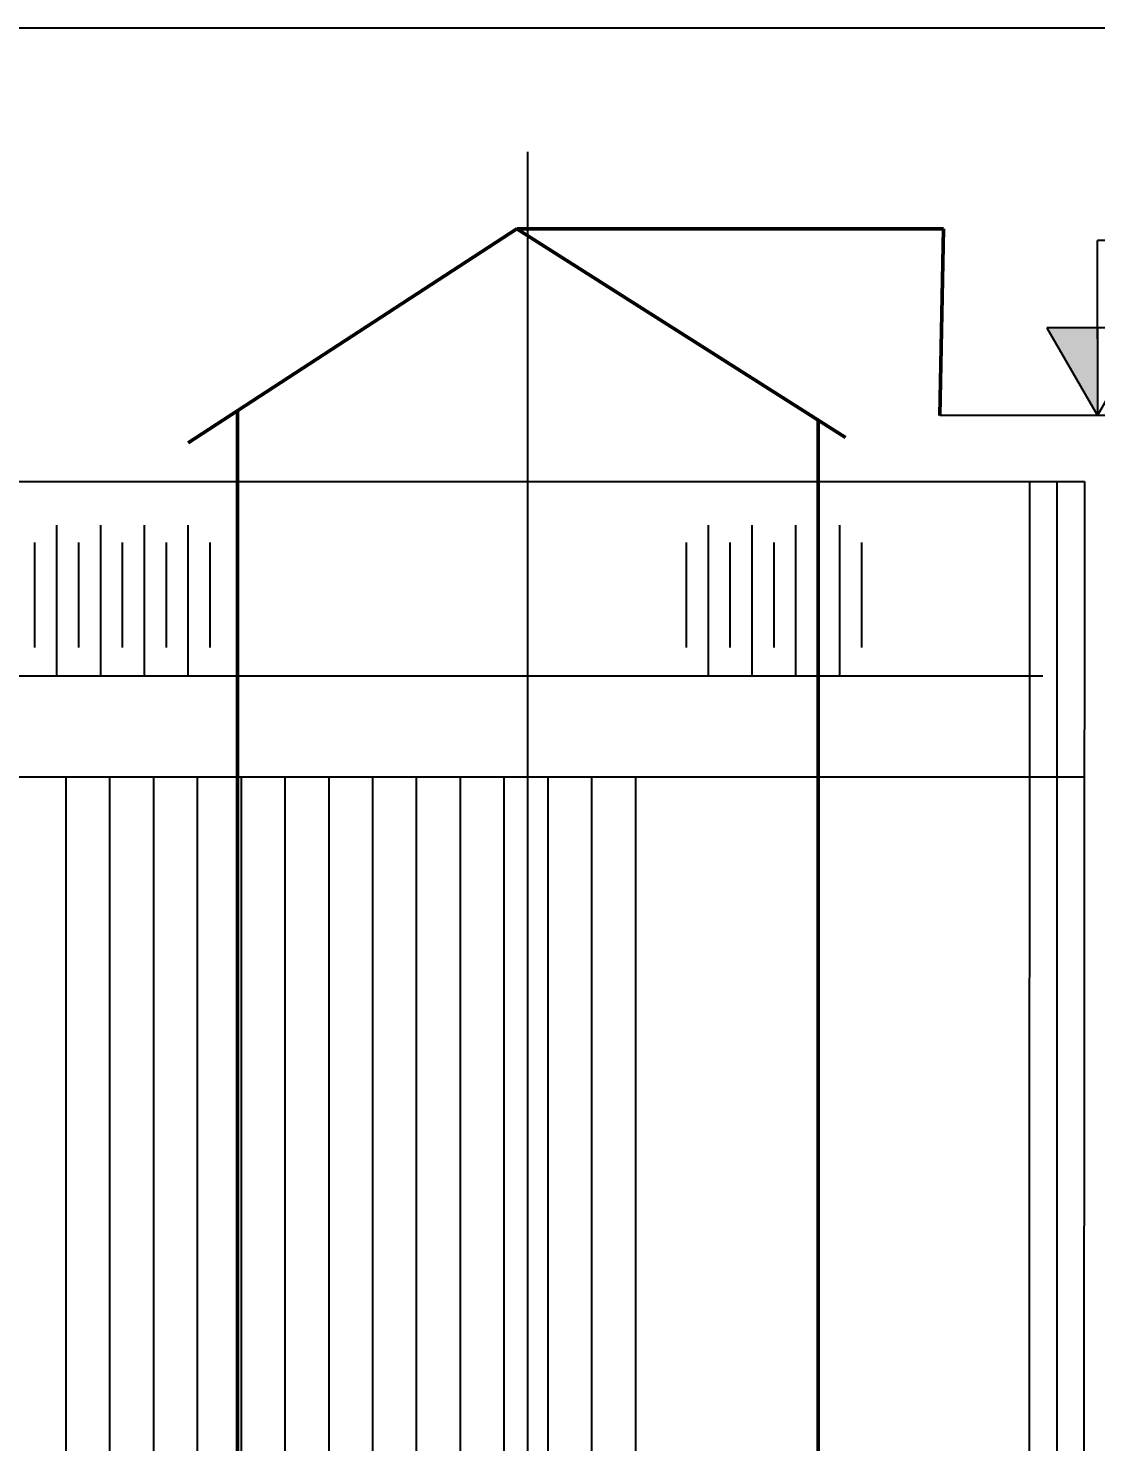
# Model space of a CAD drawing. Header units: millimetres. Extents: x -1263456 to 2767218, y -83310 to 50301.
# Drawn here: x 1104380 to 1109252, y -18966 to -12510 of the extents above; entities that cross this region are included whole.
import ezdxf

# ---------------------------------------------------------------- set-up
doc = ezdxf.new("R2010")
doc.units = ezdxf.units.MM
doc.linetypes.add('AM_ISO08W050', pattern=[18, 12, -1.5, 3, -1.5])
doc.linetypes.add('Amconstr', pattern=[9999, 9999, 0])
for name, color, linetype, lineweight in [('AM_0', 7, 'Continuous', 50), ('AM_4', 3, 'Continuous', 25), ('AM_5', 3, 'Continuous', 25), ('AM_6', 2, 'Continuous', 35), ('AM_7', 4, 'AM_ISO08W050', 25), ('AM_8', 1, 'Continuous', 25), ('AM_CL', 1, 'Amconstr', 25)]:
    doc.layers.add(name, color=color, linetype=linetype, lineweight=lineweight)
doc.layers.add('AM_VIEWS', color=1, linetype='Continuous', lineweight=25, plot=False)
doc.styles.get("Standard").update_dxf_attribs({"font": 'ISOCP.SHX', "width": 0.7})

# ---------------------------------------------------------------- blocks, each defined once
blk = doc.blocks.new('grid a')
at = {"layer": 'AM_4'}
blk.add_hatch(color=256, dxfattribs=at).paths.add_polyline_path([(7.192, 0), (7.192, 4), (4.883, 4)])
for p, q in [((46.98, 8), (7.192, 8)), ((7.192, 3.5), (7.192, 8)), ((9.501, 4), (4.883, 4)), ((4.883, 4), (7.192, 0)), ((7.192, 4), (7.192, 0)), ((7.192, 0), (9.501, 4))]:
    blk.add_line(p, q, dxfattribs=at)
at = {"layer": 'AM_5'}
blk.add_line((9.501, 0), (0, 0), dxfattribs=at)
at = {"layer": 'AM_6', "color": 30}
blk.add_attdef('A', (8.596, 9.305), '', height=7, dxfattribs=at)
blk = doc.blocks.new('wew1333')
at = {"layer": 'AM_8'}
for p, q in [((352617.2, 123397.4, 0), (352617.2, 113786.8, -9.9)), ((352817.2, 123397.4, 0), (352817.2, 113972.5, -9.9)), ((353017.2, 123397.4, 0), (353017.2, 114146.4, -9.9)), ((353217.2, 123397.4, 0), (353217.2, 114297.1, -9.9)), ((353417.2, 123397.4, 0), (353417.2, 114409.3, -9.9)), ((353617.2, 123397.4, 0), (353617.2, 114460.6, -9.9)), ((353817.2, 123397.4, 0), (353817.2, 114414.4, -9.9)), ((354017.2, 123397.4, 0), (354017.2, 114220.2, -9.9)), ((354217.2, 123397.4, 0), (354217.2, 113890.7, -9.9)), ((354417.2, 123397.4, 0), (354417.2, 113512.1, -9.9)), ((354617.2, 123397.4, 0), (354617.2, 113180.9, -9.9)), ((354817.2, 123397.4, 0), (354817.2, 112944.5, -9.9)), ((355017.2, 123397.4, 0), (355017.2, 112807.1, -9.9)), ((355217.2, 123397.4, 0), (355217.2, 112306, -9.9))]:
    blk.add_line(p, q, dxfattribs=at)

msp = doc.modelspace()

# ---------------------------------------------------------------- linework, layer by layer
at = {"layer": 'AM_0'}
for p, q in [((1106609.9, -13426.5, -5.1), (1105109.9, -14403.3, -5.1)), ((1108109.9, -14379.5, -5.1), (1106609.9, -13426.5, -5.1)), ((1106609.9, -13426.5, -5.1), (1108557.7, -13426.5, -5.1)), ((1108557.7, -13426.5, -5.1), (1108540.2, -14278.7, -5.1)), ((1105334.9, -23626.8, -2.5), (1105334.9, -14256.8, -2.6)), ((1107984.9, -24177, -2.5), (1107984.9, -14300.1, -2.6))]:
    msp.add_line(p, q, dxfattribs=at)
at = {"layer": 'AM_7'}
for p, q in [((1106659.9, -70880.6, -2.5), (1106659.9, -13073.8, -2.5)), ((1109059.9, -70529.7), (1109076.6, -14579.8, 14180779.6))]:
    msp.add_line(p, q, dxfattribs=at)
at = {"layer": 'AM_8'}
for p, q in [((1096534.9, -14579.8, -3.5), (1109200.9, -14579.8, -3.6)), ((1108934.9, -46279.7, 0), (1108951.6, -14579.8, 14180779.8)), ((1109184.9, -46279.7, 0), (1109201.6, -14579.8, 14180779.8)), ((1096534.9, -15929.7), (1109200.9, -15929.7, 0))]:
    msp.add_line(p, q, dxfattribs=at)
at = {"layer": 'AM_CL'}
for p, q in [((1104508.7, -14780.1, 1.2), (1104508.7, -15466.1, 1.2)), ((1104708.7, -14780.1, 1.2), (1104708.7, -15466.1, 1.2)), ((1104908.7, -14780.1, 1.2), (1104908.7, -15466.1, 1.2)), ((1105108.7, -14780.1, 1.2), (1105108.7, -15466.1, 1.2)), ((1107482.2, -14780.1, 1.2), (1107482.2, -15466.1, 1.2)), ((1107682.2, -14780.1, 1.2), (1107682.2, -15466.1, 1.2)), ((1107882.2, -14780.1, 1.2), (1107882.2, -15466.1, 1.2)), ((1108082.2, -14780.1, 1.2), (1108082.2, -15466.1, 1.2)), ((1104408.7, -14858.6, 1.2), (1104408.7, -15338.7, 1.2)), ((1104608.7, -14858.6, 1.2), (1104608.7, -15338.7, 1.2)), ((1104808.7, -14858.6, 1.2), (1104808.7, -15338.7, 1.2)), ((1105008.7, -14858.6, 1.2), (1105008.7, -15338.7, 1.2)), ((1105208.7, -14858.6, 1.2), (1105208.7, -15338.7, 1.2)), ((1107382.2, -14858.6, 1.2), (1107382.2, -15338.7, 1.2)), ((1107582.2, -14858.6, 1.2), (1107582.2, -15338.7, 1.2)), ((1107782.2, -14858.6, 1.2), (1107782.2, -15338.7, 1.2)), ((1107982.2, -14858.6, 1.2), (1107982.2, -15338.7, 1.2)), ((1108182.2, -14858.6, 1.2), (1108182.2, -15338.7, 1.2)), ((1096534.9, -15468), (1109010.3, -15468, 0))]:
    msp.add_line(p, q, dxfattribs=at)
at = {"layer": 'AM_VIEWS'}
msp.add_lwpolyline([(1071183.7, -12510.1), (1071183.8, -39525.3), (1073583.8, -39525.3), (1073583.8, -74078.4), (1145377.3, -74078.4), (1145377.3, -67387.6), (1158876, -67387.6), (1158876, -12510.1), (1071183.7, -12510.3)], close=True, dxfattribs=at)

# ---------------------------------------------------------------- block references
at = {"layer": 'AM_0'}
ref = msp.add_blockref('grid a', (1108540.2, -14278.7, -5.1), dxfattribs=dict(at, xscale=99.99998750002123, yscale=99.99998750025406, zscale=99.99998750005713))
ref.add_attrib('A', '+56.000m', (1109397.3, -13348.2, -5.1), dxfattribs={"layer": 'AM_6', "color": 30, "height": 700})
msp.add_blockref('wew1333', (751933.6, -139327.1, 0), dxfattribs=at)

doc.saveas('drawing.dxf')
